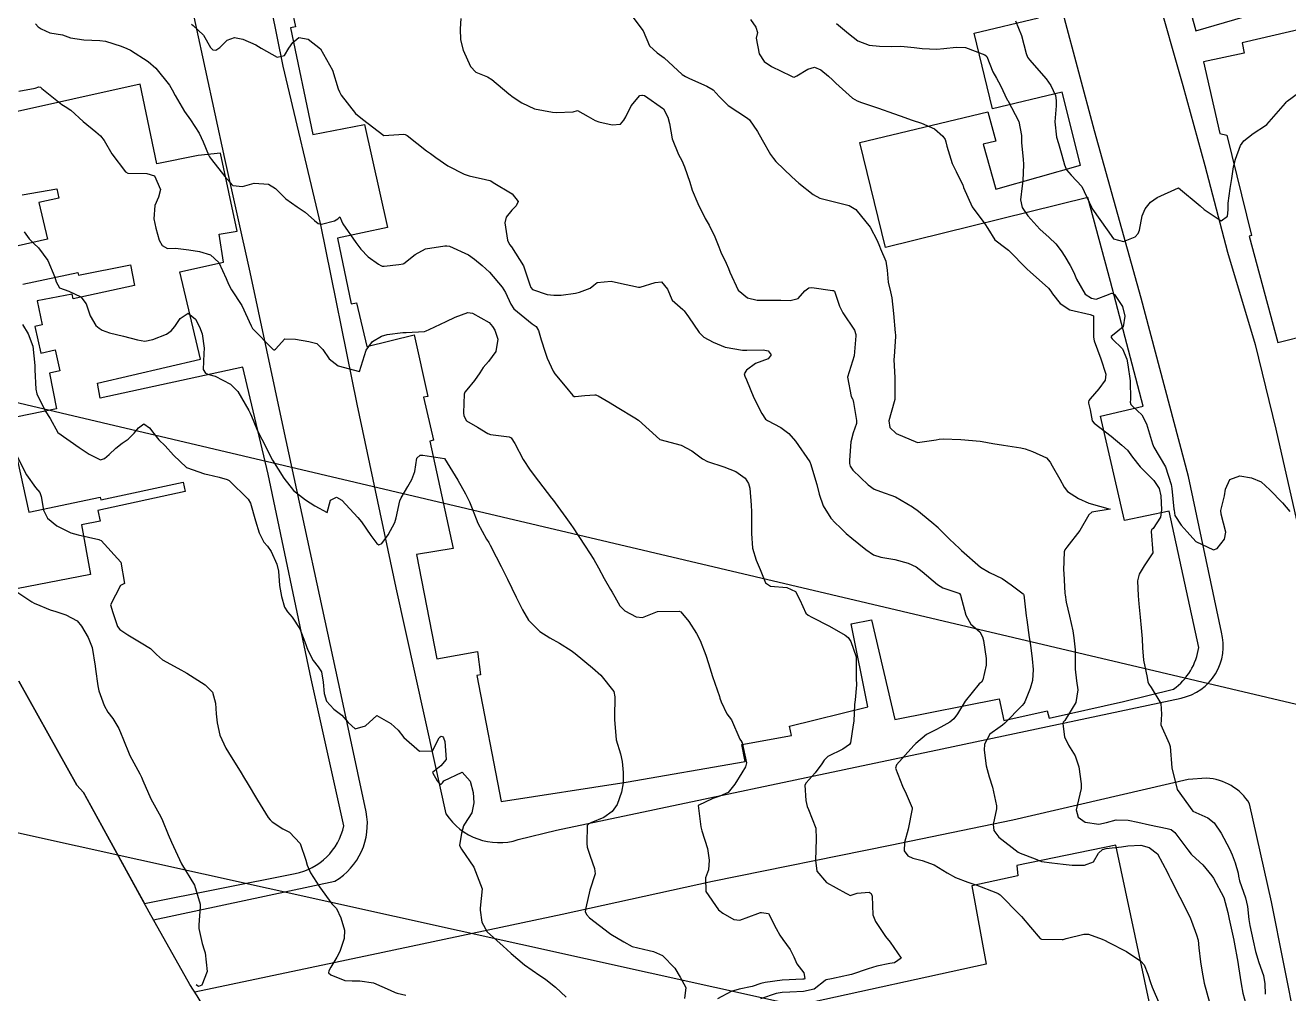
# Model space of a CAD drawing. Header units: metres. Extents: x 292545 to 299085, y 7450245 to 7463078.
# Drawn here: x 296715.8 to 296833.4, y 7453826.7 to 7453916.9 of the extents above; entities that cross this region are included whole.
import ezdxf

# ---------------------------------------------------------------- set-up
doc = ezdxf.new("R2010")
doc.units = ezdxf.units.M
doc.linetypes.add('CONTINUO', pattern=[0])
for name, color, linetype in [('Area', 45, 'Continuous'), ('Curvas de Nivel 1m', 11, 'Continuous'), ('Curvas de Nivel 5m', 15, 'Continuous'), ('Edificações', 30, 'Continuous'), ('TEXTO', 45, 'Continuous'), ('Vias Primárias', 230, 'Continuous')]:
    doc.layers.add(name, color=color, linetype=linetype)

msp = doc.modelspace()

# ---------------------------------------------------------------- linework, layer by layer
at = {"layer": 'Area'}
msp.add_polyline3d([(296766.38, 7453739.57, 708.89), (296762.1, 7453751.83, 707.87), (296760.27, 7453757.52, 707.58), (296756.97, 7453765.06, 706.6), (296755.47, 7453770.05, 706.94), (296754.73, 7453772.91, 706.79), (296751.37, 7453781.32, 703.48), (296750.89, 7453782.15, 703.38), (296750.27, 7453784.8, 703.44), (296746.07, 7453795.64, 703.83), (296742.91, 7453804.22, 703.41), (296740.58, 7453810.19, 708.38), (296738.32, 7453814.97, 703.4), (296737.21, 7453817.53, 703.25), (296731.85, 7453826.52, 702.86), (296731.16, 7453827.57, 702.96), (296727.38, 7453834.31, 708.7), (296721.4, 7453845.24, 709.29), (296721.25, 7453845.44, 709.22), (296720.63, 7453846.12, 709.03), (296715.26, 7453855.82, 706.2)], dxfattribs=at)
at = {"layer": 'Curvas de Nivel 1m', "flags": 128}
for points, elevation in [([(296716.79, 7453916.99), (296717.04, 7453916.7), (296717.32, 7453916.51), (296718.14, 7453916.15), (296719.31, 7453915.97), (296720.05, 7453915.69), (296721.31, 7453915.49), (296722.8, 7453915.42), (296723.31, 7453915.36), (296724.78, 7453914.9), (296725.3, 7453914.7), (296725.64, 7453914.54), (296727.28, 7453913.48), (296728.01, 7453912.85), (296729.26, 7453911.27), (296729.51, 7453910.84), (296729.78, 7453910.3), (296730.66, 7453908.83), (296731.22, 7453908.06), (296732.04, 7453906.81), (296732.39, 7453906), (296732.88, 7453904.79), (296733, 7453904.61), (296733.18, 7453904.37), (296734.4, 7453902.78), (296735.15, 7453901.93), (296736.06, 7453901.85), (296737.15, 7453902.16), (296738.49, 7453902.07), (296739.14, 7453901.67), (296740.1, 7453900.71), (296741.13, 7453899.95), (296741.88, 7453899.45), (296742.75, 7453898.68), (296743.11, 7453898.4), (296743.42, 7453898.35), (296744.62, 7453898.65), (296744.92, 7453898.85), (296745.12, 7453899.01), (296745.26, 7453898.65), (296745.39, 7453898.37), (296746.59, 7453896.63), (296747.08, 7453896), (296747.74, 7453895.29), (296748.72, 7453894.61), (296748.94, 7453894.48), (296749.06, 7453894.44), (296749.24, 7453894.42), (296750.61, 7453894.58), (296751, 7453894.64), (296751.06, 7453894.67), (296752.13, 7453895.52), (296753.08, 7453896.03), (296754.87, 7453896.33), (296755.08, 7453896.33), (296755.33, 7453896.28), (296757.07, 7453895.48), (296757.64, 7453895.07), (296758.37, 7453894.49), (296759.05, 7453893.86), (296760.21, 7453892.47), (296760.53, 7453891.97), (296761.02, 7453890.9), (296761.31, 7453890.46), (296763, 7453889.07), (296763.38, 7453888.82), (296763.61, 7453888.43), (296763.84, 7453887.56), (296764.21, 7453886.42), (296764.4, 7453885.86), (296764.95, 7453884.66), (296765.12, 7453884.41), (296766.07, 7453883.26), (296766.78, 7453882.39), (296766.92, 7453882.31), (296767.01, 7453882.3), (296767.9, 7453882.38), (296768.83, 7453882.46), (296768.92, 7453882.46), (296769, 7453882.44), (296769.14, 7453882.37), (296770.27, 7453881.72), (296770.9, 7453881.32), (296772.57, 7453880.32), (296772.89, 7453880.09), (296774.87, 7453878.3), (296776.87, 7453877.77), (296777.87, 7453877.25), (296778.85, 7453876.5), (296779.33, 7453876.25), (296780.84, 7453875.75), (296781.95, 7453875.33), (296782.83, 7453874.7), (296783.14, 7453874.2), (296783.25, 7453873.77), (296783.38, 7453872.19), (296783.41, 7453871.58), (296783.42, 7453870.19), (296783.42, 7453869.54), (296783.52, 7453868.19), (296783.86, 7453867.06), (296784.22, 7453866.19), (296784.71, 7453864.96), (296785.19, 7453864.66), (296786.71, 7453864.52), (296787.52, 7453864.14), (296787.92, 7453863.37), (296788.48, 7453862.13), (296788.68, 7453861.95), (296789.04, 7453861.77), (296790.67, 7453860.93), (296792.14, 7453860.09), (296792.42, 7453859.86), (296792.65, 7453859.5), (296793.15, 7453858.07), (296793.16, 7453857.54), (296793.16, 7453856.07), (296793.19, 7453855.48), (296793.05, 7453854.08), (296793, 7453853.65), (296792.92, 7453852.08), (296792.88, 7453851.75), (296792.63, 7453850.08), (296792.53, 7453849.92), (296791.91, 7453849.48), (296790.52, 7453848.79), (296790.17, 7453848.46), (296789.97, 7453848.12), (296789.35, 7453847.28), (296788.5, 7453846.36), (296788.38, 7453846.13), (296788.47, 7453844.7), (296788.6, 7453844.13), (296788.72, 7453843.87), (296789.41, 7453842.12), (296789.43, 7453841.12), (296789.41, 7453840.12), (296789.37, 7453839.15), (296789.48, 7453838.12), (296790.38, 7453837.07), (296792.19, 7453836.09), (296792.37, 7453835.99), (296792.59, 7453835.86), (296793.24, 7453836.08), (296794.37, 7453836.17), (296794.56, 7453836.06), (296794.63, 7453835.79), (296794.7, 7453834.06), (296794.95, 7453833.44), (296795.88, 7453832.04), (296796.31, 7453831.51), (296797.35, 7453830.03), (296796.73, 7453829.6), (296796.29, 7453829.53), (296795.06, 7453829.28), (296794.28, 7453829.04), (296792.72, 7453828.52), (296792.28, 7453828.41), (296792.01, 7453828.35), (296790.87, 7453828.1), (296790.37, 7453828.01), (296790.27, 7453827.94), (296789.23, 7453827.15), (296788.26, 7453826.92), (296786.98, 7453826.87), (296786.26, 7453826.83), (296785.7, 7453826.73), (296784.25, 7453826.24)], 698), ([(296731.32, 7453916.94), (296731.46, 7453916.82), (296732.43, 7453915.92), (296733.09, 7453914.79), (296733.3, 7453914.57), (296733.57, 7453914.52), (296733.94, 7453914.78), (296734.62, 7453915.46), (296735.31, 7453915.72), (296736.1, 7453915.55), (296737.31, 7453915.04), (296737.8, 7453914.73), (296739.29, 7453913.88), (296739.97, 7453914.04), (296740.38, 7453914.71), (296740.75, 7453915.26), (296741.31, 7453915.71), (296742.18, 7453915.55), (296743.3, 7453914.67), (296744.42, 7453912.66), (296744.97, 7453910.94), (296745.08, 7453910.65), (296745.25, 7453910.35), (296746.56, 7453908.64), (296747.23, 7453908.12), (296749.2, 7453906.6), (296751.08, 7453906.71), (296751.2, 7453906.69), (296751.39, 7453906.58), (296753.19, 7453905.16), (296753.54, 7453904.91), (296754.06, 7453904.55), (296755.17, 7453903.76), (296756.69, 7453902.99), (296757.16, 7453902.83), (296758.65, 7453902.49), (296759.07, 7453902.4), (296759.15, 7453902.37), (296759.39, 7453902.23), (296761.14, 7453901.16), (296761.69, 7453900.45), (296761.53, 7453900.05), (296761.12, 7453899.63), (296760.6, 7453898.98), (296760.47, 7453898.47), (296760.71, 7453896.85), (296760.91, 7453896.46), (296761.08, 7453896.22), (296762.2, 7453894.45), (296762.78, 7453892.7), (296762.88, 7453892.44), (296763.03, 7453892.26), (296764.41, 7453891.8), (296765.03, 7453891.74), (296765.69, 7453891.74), (296767.03, 7453891.91), (296767.42, 7453892), (296768.39, 7453892.38), (296768.74, 7453892.67), (296769.04, 7453892.91), (296770.37, 7453893.02), (296771.04, 7453892.89), (296772.89, 7453892.47), (296773.04, 7453892.47), (296774.44, 7453892.91), (296775.04, 7453892.96), (296775.59, 7453892.29), (296776.02, 7453891.28), (296777.01, 7453890.41), (296777.16, 7453890.27), (296777.56, 7453889.71), (296778.54, 7453888.25), (296778.99, 7453887.83), (296779.86, 7453887.35), (296780.97, 7453886.88), (296782.57, 7453886.61), (296782.97, 7453886.62), (296784.51, 7453886.64), (296784.97, 7453886.55), (296785.24, 7453886.18), (296784.96, 7453885.82), (296783.77, 7453885.38), (296782.95, 7453884.74), (296782.73, 7453884.42), (296782.78, 7453884.2), (296782.94, 7453883.85), (296783.64, 7453882.19), (296784.37, 7453880.72), (296784.73, 7453880.18), (296784.89, 7453880.06), (296786.15, 7453879.43), (296786.88, 7453878.87), (296787.5, 7453878.14), (296788.84, 7453876.23), (296788.88, 7453876.13), (296788.89, 7453876.08), (296789.48, 7453874.12), (296789.72, 7453873.21), (296790.07, 7453872.12), (296790.78, 7453870.97), (296791.2, 7453870.53), (296791.67, 7453870.1), (296792.23, 7453869.56), (296792.76, 7453869.13), (296794.06, 7453868.07), (296794.75, 7453867.56), (296795.44, 7453867.36), (296796.74, 7453867.13), (296797.98, 7453866.78), (296798.73, 7453866.44), (296799.3, 7453866), (296800.71, 7453864.8), (296801.22, 7453864.5), (296802.7, 7453863.99), (296802.76, 7453863.96), (296802.85, 7453863.81), (296803.34, 7453861.96), (296803.83, 7453861.12), (296804.66, 7453860.4), (296804.9, 7453859.94), (296804.99, 7453859.6), (296805.25, 7453857.93), (296805.25, 7453857.31), (296804.95, 7453855.94), (296804.81, 7453855.73), (296804.6, 7453855.55), (296803.3, 7453853.96), (296802.57, 7453852.78), (296802.25, 7453852.29), (296801.86, 7453851.98), (296801.02, 7453851.52), (296800.55, 7453851.29), (296799.7, 7453850.84), (296798.69, 7453850.01), (296798.62, 7453849.92), (296798.53, 7453849.81), (296796.9, 7453848.03), (296796.82, 7453847.72), (296797.45, 7453846.03), (296797.79, 7453845.33), (296798.36, 7453844.01), (296798.37, 7453843.92), (296797.99, 7453842.02), (296797.66, 7453840.79), (296797.63, 7453840.02), (296797.95, 7453839.56), (296798.41, 7453839.35), (296799.3, 7453839.11), (296800.4, 7453838.7), (296801.63, 7453837.98), (296802.39, 7453837.55), (296803.54, 7453837.1), (296804.38, 7453836.81), (296806.15, 7453836.14), (296806.37, 7453836.04), (296806.55, 7453835.92), (296808.35, 7453834.1), (296808.44, 7453834), (296808.53, 7453833.9), (296809.37, 7453832.92), (296810.26, 7453831.87), (296810.32, 7453831.82), (296810.4, 7453831.8), (296812.32, 7453831.76), (296812.4, 7453831.77), (296812.69, 7453831.85), (296814.33, 7453832.25), (296814.77, 7453832.27), (296816.03, 7453831.8), (296816.32, 7453831.66), (296816.59, 7453831.52), (296818.31, 7453830.64), (296819.63, 7453829.76), (296819.94, 7453829.41), (296820.28, 7453828.55), (296820.53, 7453827.75), (296820.7, 7453827.32), (296821.38, 7453825.74)], 697), ([(296756.38, 7453917.47), (296756.32, 7453916.52), (296756.35, 7453915.48), (296756.59, 7453914.52), (296757.28, 7453913), (296757.77, 7453912.5), (296758.84, 7453912.05), (296759.27, 7453911.8), (296760.84, 7453910.46), (296761.25, 7453910.15), (296762.05, 7453909.64), (296763.23, 7453909.07), (296764.89, 7453908.75), (296765.23, 7453908.72), (296766.82, 7453908.8), (296767.23, 7453908.92), (296768.22, 7453908.37), (296768.86, 7453908), (296769.22, 7453907.85), (296770.45, 7453907.59), (296771.22, 7453907.64), (296771.54, 7453908.01), (296771.71, 7453908.34), (296772.21, 7453909.36), (296773.01, 7453910.32), (296773.22, 7453910.35), (296773.25, 7453910.35), (296773.28, 7453910.35), (296773.45, 7453910.32), (296775.23, 7453909.06), (296775.62, 7453908.29), (296775.78, 7453907.72), (296776.03, 7453906.28), (296776.63, 7453904.83), (296776.92, 7453904.27), (296777.17, 7453903.69), (296777.67, 7453902.26), (296777.9, 7453901.51), (296778.42, 7453900.26), (296779.11, 7453898.87), (296779.46, 7453898.24), (296780.01, 7453897.16), (296780.36, 7453896.23), (296780.57, 7453895.72), (296781.07, 7453894.7), (296781.28, 7453894.22), (296781.4, 7453893.88), (296782.17, 7453892.21), (296783.03, 7453891.48), (296783.94, 7453891.27), (296785.02, 7453891.28), (296786.13, 7453891.27), (296787.02, 7453891.22), (296787.75, 7453891.42), (296788.39, 7453892.14), (296788.75, 7453892.42), (296789.04, 7453892.44), (296790.96, 7453892.18), (296791.03, 7453892.17), (296791.13, 7453892.11), (296791.61, 7453890.7), (296791.92, 7453890.1), (296792.99, 7453888.48), (296793.11, 7453888.08), (296793.12, 7453887.94), (296792.96, 7453886.08), (296792.35, 7453884.09), (296792.7, 7453882.3), (296792.81, 7453882.08), (296792.84, 7453882.01), (296792.91, 7453881.75), (296793.19, 7453880.08), (296793.18, 7453879.78), (296792.88, 7453878.92), (296792.65, 7453878.08), (296792.54, 7453876.39), (296792.54, 7453876.08), (296792.59, 7453875.83), (296792.84, 7453875.45), (296794.26, 7453874.07), (296794.82, 7453873.67), (296795.41, 7453873.46), (296796.81, 7453872.97), (296798.39, 7453872.02), (296798.63, 7453871.85), (296798.79, 7453871.74), (296800.18, 7453870.6), (296800.77, 7453870.1), (296800.82, 7453870.04), (296800.86, 7453869.99), (296801.82, 7453869.03), (296802.75, 7453868.14), (296802.94, 7453867.96), (296804.73, 7453866.42), (296805.56, 7453865.93), (296806.72, 7453865.37), (296807.57, 7453864.76), (296808.7, 7453863.94), (296808.73, 7453863.89), (296808.75, 7453863.84), (296808.98, 7453861.89), (296809.03, 7453861.52), (296809.26, 7453859.88), (296809.36, 7453859.17), (296809.52, 7453857.88), (296809.61, 7453856.89), (296809.56, 7453855.88), (296809.35, 7453855.13), (296808.84, 7453853.89), (296808.74, 7453853.73), (296808.58, 7453853.53), (296806.99, 7453851.91), (296806.78, 7453851.7), (296806.56, 7453851.55), (296805.6, 7453850.88), (296805.09, 7453849.93), (296805.07, 7453849.39), (296805.25, 7453847.93), (296805.53, 7453846.89), (296805.85, 7453845.93), (296806.2, 7453844.19), (296806.2, 7453843.92), (296805.91, 7453842.47), (296805.95, 7453841.92), (296806.43, 7453841.28), (296808.22, 7453839.9), (296808.41, 7453839.81), (296809.8, 7453839.27), (296810.4, 7453839.03), (296811.37, 7453838.89), (296812.4, 7453838.78), (296813.24, 7453838.67), (296814.4, 7453838.67), (296815.24, 7453838.98), (296815.69, 7453839.81), (296816.07, 7453840.15), (296816.42, 7453840.23), (296817.83, 7453840.38), (296818.42, 7453840.49), (296819.63, 7453840.56), (296820.42, 7453840.33), (296821.19, 7453839.74), (296822.12, 7453838), (296822.24, 7453837.73), (296822.39, 7453837.41), (296823.26, 7453835.72), (296824.2, 7453833.86), (296824.26, 7453833.71), (296824.34, 7453833.48), (296824.82, 7453832.2), (296824.96, 7453831.7), (296825.02, 7453830.99), (296825.19, 7453829.7), (296825.33, 7453828.74), (296825.52, 7453827.69), (296826.03, 7453825.9)], 696), ([(296783.33, 7453917.4), (296783.82, 7453916.68), (296783.96, 7453916.19), (296783.86, 7453915.65), (296784.12, 7453914.19), (296784.6, 7453913.49), (296785.28, 7453913.01), (296787.06, 7453912.15), (296787.27, 7453912.06), (296787.39, 7453912.03), (296787.62, 7453912.15), (296788.64, 7453912.78), (296789.28, 7453912.95), (296789.86, 7453912.71), (296790.59, 7453912.11), (296790.94, 7453911.77), (296791.27, 7453911.45), (296792.82, 7453910.08), (296793.25, 7453909.83), (296793.65, 7453909.67), (296795.24, 7453909.13), (296796.63, 7453908.64), (296797.23, 7453908.43), (296798.37, 7453908.02), (296799.22, 7453907.73), (296800.43, 7453907.21), (296801.21, 7453906.54), (296801.43, 7453906.21), (296801.5, 7453905.99), (296801.58, 7453905.6), (296802.09, 7453903.98), (296802.44, 7453903.24), (296803.07, 7453901.96), (296803.1, 7453901.9), (296803.15, 7453901.74), (296803.93, 7453899.95), (296805.11, 7453898.36), (296805.39, 7453897.94), (296806.06, 7453896.89), (296807.08, 7453896.1), (296807.33, 7453895.91), (296809.07, 7453894.16), (296809.35, 7453893.89), (296811.04, 7453892.37), (296811.26, 7453892.09), (296811.41, 7453891.86), (296812.12, 7453890.95), (296813.02, 7453890.38), (296814.91, 7453889.93), (296815.01, 7453889.9), (296815.23, 7453889.82), (296815.22, 7453889.6), (296815.23, 7453887.82), (296815.3, 7453887.49), (296815.9, 7453885.81), (296816.37, 7453884.38), (296816.33, 7453883.81), (296815.74, 7453883), (296814.92, 7453882.07), (296814.8, 7453881.93), (296814.76, 7453881.82), (296814.78, 7453881.69), (296814.91, 7453881.05), (296815.12, 7453880.05), (296815.3, 7453879.82), (296816.88, 7453878.62), (296817.86, 7453877.78), (296818.38, 7453877.3), (296818.85, 7453876.67), (296819.56, 7453875.76), (296820.83, 7453874.48), (296821.35, 7453873.74), (296821.51, 7453873.05), (296821.56, 7453871.74), (296821.47, 7453871.06), (296820.78, 7453870.03), (296820.63, 7453869.89), (296820.59, 7453869.75), (296820.74, 7453867.75), (296819.94, 7453866.55), (296819.49, 7453865.76), (296819.34, 7453865.14), (296819.39, 7453863.76), (296819.45, 7453863), (296819.56, 7453861.76), (296819.66, 7453860.76), (296819.76, 7453859.76), (296819.79, 7453858.91), (296819.88, 7453857.76), (296820.21, 7453856.15), (296820.3, 7453855.75), (296820.37, 7453855.53), (296820.6, 7453855.21), (296821.5, 7453853.74), (296821.57, 7453852.74), (296821.49, 7453851.74), (296822.26, 7453850.01), (296822.35, 7453849.73), (296822.51, 7453847.73), (296823.03, 7453845.72), (296824.46, 7453843.71), (296825.86, 7453843.09), (296826.45, 7453842.62), (296827.11, 7453841.67), (296827.88, 7453840.2), (296828.12, 7453839.66), (296828.41, 7453838.9), (296828.68, 7453837.94), (296828.72, 7453837.66), (296828.83, 7453837.21), (296829.38, 7453835.64), (296829.55, 7453834.84), (296829.68, 7453833.64), (296829.77, 7453833.08), (296830.09, 7453831.63), (296830.31, 7453830.66), (296830.62, 7453829.64), (296831.05, 7453828.4), (296831.17, 7453827.63), (296831.21, 7453826.68)], 694), ([(296791.33, 7453917), (296792.44, 7453916.09), (296793.31, 7453915.4), (296794.37, 7453915), (296795.31, 7453914.9), (296796.47, 7453914.88), (296797.31, 7453914.9), (296798.54, 7453914.78), (296799.3, 7453914.68), (296800.65, 7453914.64), (296801.3, 7453914.7), (296802.45, 7453914.82), (296803.31, 7453914.77), (296805.13, 7453914.11), (296805.29, 7453913.99), (296805.32, 7453913.94), (296805.87, 7453912.53), (296806.21, 7453911.93), (296806.59, 7453911.24), (296807.21, 7453909.91), (296807.25, 7453909.84), (296808.28, 7453907.9), (296808.52, 7453906.59), (296808.53, 7453905.9), (296808.68, 7453904.4), (296808.72, 7453903.89), (296808.67, 7453902.38), (296808.61, 7453901.9), (296808.45, 7453900.59), (296808.61, 7453899.9), (296809.12, 7453899.1), (296810.24, 7453897.88), (296811.1, 7453897.11), (296811.74, 7453896.51), (296812.23, 7453895.85), (296812.55, 7453895.32), (296813.06, 7453894.49), (296813.41, 7453893.84), (296813.65, 7453893.23), (296814.47, 7453891.83), (296815.03, 7453891.44), (296815.47, 7453891.37), (296816.64, 7453891.8), (296816.9, 7453891.93), (296817.03, 7453891.9), (296817.1, 7453891.87), (296817.17, 7453891.8), (296817.93, 7453890.69), (296818.16, 7453889.78), (296817.98, 7453888.8), (296816.99, 7453887.97), (296816.89, 7453887.9), (296816.89, 7453887.8), (296816.98, 7453887.66), (296817.92, 7453886.73), (296818.32, 7453885.78), (296818.43, 7453885.25), (296818.63, 7453883.77), (296818.67, 7453882.02), (296818.65, 7453881.77), (296818.7, 7453881.56), (296818.91, 7453881.34), (296819.72, 7453880.58), (296820.17, 7453879.76), (296820.71, 7453877.9), (296820.78, 7453877.75), (296820.86, 7453877.58), (296821.92, 7453875.74), (296822.45, 7453874.11), (296822.53, 7453873.73), (296822.72, 7453871.8), (296822.73, 7453871.73), (296822.79, 7453871.23), (296823.39, 7453870.34), (296823.94, 7453869.71), (296824.76, 7453868.81), (296826.39, 7453868.04), (296826.75, 7453868.16), (296827.41, 7453869.03), (296827.55, 7453869.67), (296827.11, 7453871.35), (296827.08, 7453871.68), (296827.42, 7453873.07), (296827.52, 7453873.67), (296827.91, 7453874.59), (296828.84, 7453874.92), (296829.93, 7453874.74), (296830.83, 7453874.35), (296831.65, 7453873.62), (296832.81, 7453872.42), (296833.51, 7453871.6)], 693), ([(296807.99, 7453917.25), (296808.53, 7453915.9), (296808.97, 7453914.22), (296809.09, 7453913.89), (296809.29, 7453913.62), (296810.82, 7453911.87), (296811.27, 7453911.24), (296811.69, 7453910.3), (296811.77, 7453909.86), (296811.75, 7453909.36), (296811.62, 7453907.86), (296811.79, 7453906.45), (296811.96, 7453905.86), (296812.28, 7453904.76), (296812.52, 7453903.85), (296812.72, 7453903.4), (296813.16, 7453902.91), (296814.14, 7453901.83), (296815.03, 7453899.93), (296815.07, 7453899.82), (296815.13, 7453899.73), (296816.5, 7453897.81), (296817.09, 7453896.98), (296818.03, 7453896.72), (296819.1, 7453897.15), (296819.4, 7453897.47), (296819.5, 7453897.77), (296819.76, 7453899.13), (296820.04, 7453899.76), (296820.52, 7453900.38), (296821.14, 7453900.83), (296823.15, 7453901.72), (296825.14, 7453900.06), (296825.54, 7453899.7), (296827.12, 7453898.66), (296827.71, 7453899.09), (296827.77, 7453899.67), (296827.77, 7453900.3), (296827.95, 7453901.67), (296828.09, 7453902.59), (296828.26, 7453903.66), (296828.45, 7453904.4), (296828.92, 7453905.65), (296829.21, 7453906.09), (296830.08, 7453906.77), (296831.22, 7453907.52), (296831.36, 7453907.63), (296832.23, 7453908.62), (296833.08, 7453909.6), (296833.16, 7453909.69), (296833.25, 7453909.78), (296834.29, 7453910.56)], 692), ([(296715.25, 7453910.71), (296716.77, 7453910.99), (296717.11, 7453911.12), (296717.25, 7453911.08), (296717.39, 7453910.98), (296719.24, 7453909.48), (296719.56, 7453909.28), (296720.08, 7453908.95), (296721.22, 7453907.91), (296722.41, 7453906.92), (296722.86, 7453906.57), (296723.2, 7453906.12), (296723.91, 7453904.9), (296725.17, 7453903.2), (296725.38, 7453903.1), (296727.16, 7453903.06), (296727.87, 7453902.85), (296728.42, 7453901.57), (296728.23, 7453900.85), (296727.9, 7453900.08), (296727.81, 7453898.85), (296728, 7453897.96), (296728.31, 7453896.85), (296728.57, 7453896.34), (296729.08, 7453896.09), (296729.81, 7453896.1), (296731.07, 7453895.96), (296732.07, 7453895.81), (296733.07, 7453895.5), (296733.87, 7453894.78), (296734.54, 7453893.28), (296734.74, 7453892.77), (296735.03, 7453892.22), (296735.99, 7453890.76), (296736.86, 7453888.89), (296736.92, 7453888.75), (296736.99, 7453888.64), (296738.87, 7453886.72), (296738.91, 7453886.67), (296738.96, 7453886.63), (296739.04, 7453886.64), (296739.12, 7453886.72), (296740, 7453887.68), (296740.98, 7453887.63), (296742.24, 7453887.42), (296742.97, 7453887.22), (296743.53, 7453886.67), (296744.11, 7453885.82), (296744.95, 7453885.14), (296746.94, 7453884.63), (296747.57, 7453886.62), (296748.16, 7453887.42), (296748.98, 7453887.91), (296749.52, 7453888.06), (296750.99, 7453888.25), (296751.29, 7453888.27), (296752.99, 7453888.36), (296753.14, 7453888.41), (296753.42, 7453888.55), (296755, 7453889.29), (296755.85, 7453889.68), (296757.01, 7453890.11), (296757.46, 7453890.06), (296759, 7453889.2), (296759.33, 7453888.82), (296759.52, 7453888.48), (296759.82, 7453887.64), (296759.63, 7453886.48), (296758.95, 7453885.55), (296758.46, 7453884.99), (296758.13, 7453884.5), (296757.65, 7453883.79), (296756.93, 7453882.93), (296756.73, 7453882.7), (296756.68, 7453882.51), (296756.63, 7453880.78), (296756.65, 7453880.51), (296756.89, 7453880.03), (296757.93, 7453879.45), (296758.88, 7453878.85), (296759.14, 7453878.75), (296760.87, 7453878.56), (296761.05, 7453878.46), (296761.4, 7453877.92), (296762.18, 7453876.45), (296762.83, 7453875.45), (296763.59, 7453874.43), (296764.81, 7453872.84), (296765, 7453872.61), (296765.16, 7453872.41), (296766.14, 7453871.05), (296766.6, 7453870.39), (296766.67, 7453870.29), (296766.77, 7453870.16), (296767.95, 7453868.38), (296768.73, 7453867.12), (296769.17, 7453866.36), (296769.72, 7453865.36), (296770.3, 7453864.35), (296770.45, 7453864.09), (296770.7, 7453863.66), (296771.17, 7453862.83), (296771.64, 7453862.34), (296772.67, 7453861.79), (296773.26, 7453861.72), (296774.68, 7453862.3), (296776.68, 7453862.31), (296776.85, 7453862.27), (296777.57, 7453861.36), (296778.3, 7453860.25), (296778.65, 7453859.59), (296779.15, 7453858.24), (296779.41, 7453857.45), (296779.79, 7453856.24), (296780.43, 7453854.39), (296780.48, 7453854.23), (296780.58, 7453853.88), (296781.13, 7453852.78), (296781.56, 7453852.21), (296782.33, 7453850.41), (296782.47, 7453850.2), (296782.49, 7453850.16), (296782.53, 7453850.06), (296782.95, 7453848.2), (296782.87, 7453847.83), (296782.5, 7453847.27), (296781.86, 7453846.21), (296781.24, 7453845.46), (296780.48, 7453845.1), (296779.81, 7453844.9), (296778.46, 7453844.25), (296778.71, 7453842.25), (296778.8, 7453841.88), (296779.31, 7453840.24), (296779.49, 7453839.15), (296779.4, 7453838.24), (296779.13, 7453837.5), (296779.16, 7453836.24), (296780.35, 7453834.54), (296780.75, 7453834.22), (296781.76, 7453833.63), (296782.34, 7453833.56), (296784.01, 7453834.18), (296784.24, 7453834.29), (296784.34, 7453834.29), (296784.99, 7453834.17), (296785.71, 7453832.78), (296786.04, 7453832.16), (296786.32, 7453831.78), (296787, 7453830.84), (296787.34, 7453830.14), (296787.64, 7453829.49), (296788.28, 7453828.67), (296788.36, 7453828.13), (296788.33, 7453828.07), (296788.27, 7453828.06), (296788.2, 7453828.06), (296786.27, 7453827.98), (296784.67, 7453827.77), (296784.27, 7453827.66), (296783.48, 7453827.4), (296782.26, 7453827.15), (296781.53, 7453826.94), (296780.25, 7453826.23)], 699), ([(296715.58, 7453889), (296716.13, 7453888.14), (296716.54, 7453886.99), (296716.74, 7453885.18), (296716.75, 7453884.98), (296716.75, 7453884.79), (296716.84, 7453882.98), (296716.92, 7453882.54), (296717.7, 7453880.98), (296718.16, 7453880.24), (296718.87, 7453878.96), (296720.86, 7453877.57), (296721.24, 7453877.31), (296721.79, 7453876.93), (296722.85, 7453876.42), (296723.23, 7453876.52), (296723.65, 7453876.9), (296724.27, 7453877.48), (296724.86, 7453877.95), (296725.42, 7453878.33), (296725.98, 7453878.88), (296726.38, 7453879.38), (296726.88, 7453879.77), (296727.41, 7453879.4), (296727.8, 7453878.86), (296728.28, 7453878.27), (296728.86, 7453877.7), (296729.64, 7453876.83), (296730.84, 7453875.68), (296732.52, 7453875.11), (296732.83, 7453875.05), (296733.9, 7453874.78), (296734.63, 7453874.59), (296734.82, 7453874.47), (296736.58, 7453872.75), (296736.8, 7453872.37), (296737.28, 7453870.74), (296737.62, 7453869.6), (296738.03, 7453868.73), (296738.38, 7453868.36), (296738.74, 7453867.88), (296739.25, 7453866.71), (296739.4, 7453866.04), (296739.51, 7453864.72), (296739.68, 7453863.7), (296739.98, 7453862.71), (296740.25, 7453862.27), (296740.67, 7453861.76), (296741.4, 7453860.69), (296741.87, 7453859.46), (296742.15, 7453858.68), (296742.62, 7453857.74), (296743.1, 7453857.15), (296743.4, 7453856.67), (296743.57, 7453855.7), (296743.66, 7453854.66), (296743.87, 7453853.96), (296744.57, 7453853.21), (296745.31, 7453852.64), (296745.89, 7453851.97), (296746.55, 7453851.37), (296747.51, 7453851.66), (296748.56, 7453852.61), (296749.85, 7453851.88), (296750.55, 7453851.25), (296751.08, 7453850.57), (296752.52, 7453849.3), (296753.74, 7453849.33), (296754.36, 7453850.54), (296754.45, 7453850.64), (296754.54, 7453850.69), (296754.68, 7453850.67), (296754.75, 7453850.54), (296754.89, 7453850.19), (296755.01, 7453848.53), (296754.51, 7453847.92), (296753.74, 7453847.3), (296754.16, 7453846.54), (296754.49, 7453846.16), (296754.67, 7453846.36), (296754.78, 7453846.54), (296756.5, 7453847.34), (296757.25, 7453846.5), (296757.52, 7453845.46), (296757.59, 7453844.5), (296757.39, 7453843.56), (296756.72, 7453842.51), (296756.62, 7453842.33), (296756.43, 7453841.67), (296756.26, 7453840.51), (296756.42, 7453840.16), (296757.57, 7453838.5), (296758.37, 7453836.49), (296758.17, 7453834.67), (296758.17, 7453834.49), (296758.33, 7453833.39), (296758.83, 7453832.48), (296760.31, 7453831.13), (296760.66, 7453830.82), (296761.04, 7453830.46), (296762.29, 7453829.41), (296763.72, 7453828.43), (296764.05, 7453828.2), (296764.27, 7453828.05), (296765.17, 7453827.32), (296766.16, 7453826.4)], 701), ([(296715.03, 7453876.83), (296715.96, 7453875), (296716.81, 7453873.84), (296717.19, 7453873.37), (296717.34, 7453872.98), (296717.54, 7453871.73), (296717.91, 7453870.97), (296718.77, 7453870.25), (296720.09, 7453869.62), (296720.76, 7453869.42), (296722.68, 7453868.98), (296722.75, 7453868.96), (296722.9, 7453868.91), (296724.73, 7453866.89), (296725.08, 7453864.89), (296724.82, 7453864.77), (296724.7, 7453864.7), (296723.79, 7453862.9), (296723.98, 7453862.2), (296724.44, 7453860.89), (296724.66, 7453860.63), (296725.4, 7453860.13), (296726.64, 7453859.39), (296727.49, 7453858.86), (296728.07, 7453858.29), (296728.62, 7453857.79), (296730.39, 7453856.82), (296730.61, 7453856.7), (296730.88, 7453856.55), (296732.59, 7453855.47), (296733.26, 7453854.79), (296733.55, 7453853.77), (296733.61, 7453852.78), (296733.7, 7453851.93), (296733.96, 7453850.78), (296734.52, 7453849.57), (296735.01, 7453848.76), (296735.83, 7453847.42), (296736.24, 7453846.75), (296736.49, 7453846.35), (296737.46, 7453844.74), (296738.45, 7453843.13), (296738.62, 7453842.9), (296738.81, 7453842.72), (296739.81, 7453842.08), (296740.43, 7453841.75), (296741.41, 7453840.69), (296741.95, 7453839.14), (296742.06, 7453838.68), (296742.39, 7453837.98), (296743.21, 7453836.67), (296744.36, 7453835.1), (296744.58, 7453834.88), (296744.8, 7453834.65), (296745.22, 7453833.77), (296745.55, 7453832.64), (296745.52, 7453831.85), (296745.12, 7453830.65), (296744.83, 7453830.11), (296744.28, 7453829.2), (296744.08, 7453828.86), (296744.06, 7453828.66), (296744.27, 7453828.47), (296745.59, 7453827.96), (296746.27, 7453827.91), (296746.96, 7453827.93), (296748.26, 7453827.72), (296749.79, 7453827.06), (296750.26, 7453826.84), (296750.45, 7453826.78), (296751.26, 7453826.57)], 702), ([(296714.7, 7453864.36), (296716.47, 7453863.2), (296716.68, 7453863.07), (296716.74, 7453863.04), (296716.84, 7453862.99), (296718.15, 7453862.44), (296718.68, 7453862.28), (296719.63, 7453861.99), (296720.67, 7453861.41), (296721.08, 7453860.94), (296721.71, 7453859.86), (296722.08, 7453858.93), (296722.35, 7453857.19), (296722.38, 7453856.92), (296722.59, 7453855.37), (296722.69, 7453854.92), (296723.19, 7453853.53), (296723.54, 7453852.91), (296723.99, 7453852.33), (296724.55, 7453851.4), (296724.77, 7453850.89), (296724.92, 7453850.51), (296725.59, 7453848.88), (296726.5, 7453847.18), (296726.66, 7453846.87), (296726.79, 7453846.56), (296727.52, 7453844.86), (296728.45, 7453843.19), (296728.63, 7453842.85), (296729.14, 7453841.55), (296729.44, 7453840.83), (296730.39, 7453838.82), (296731.6, 7453836.81), (296732.12, 7453835.04), (296732.13, 7453834.8), (296732, 7453833.13), (296731.98, 7453832.8), (296732.31, 7453831.4), (296732.5, 7453830.8), (296732.58, 7453830.51), (296732.76, 7453828.8), (296732.26, 7453827.5), (296731.96, 7453827.4), (296731.76, 7453827.56)], 703)]:
    msp.add_lwpolyline(points, dxfattribs=dict(at, elevation=elevation))
at = {"layer": 'Curvas de Nivel 5m', "flags": 128}
for points, elevation in [([(296771.83, 7453918.34), (296773.32, 7453916.32), (296773.93, 7453914.93), (296774.63, 7453914.3), (296775.3, 7453913.81), (296776.97, 7453912.27), (296777.27, 7453912.08), (296777.63, 7453911.91), (296779.26, 7453911.19), (296779.85, 7453910.83), (296780.42, 7453910.23), (296781.24, 7453909.39), (296783.05, 7453908.2), (296783.22, 7453908.06), (296783.97, 7453906.95), (296784.42, 7453906.19), (296785.19, 7453904.82), (296785.45, 7453904.44), (296785.68, 7453904.17), (296787.16, 7453902.73), (296787.82, 7453902.14), (296789.14, 7453901.09), (296789.78, 7453900.76), (296791.14, 7453900.41), (296792.5, 7453900.09), (296793.13, 7453899.7), (296794.44, 7453898.07), (296795.09, 7453896.81), (296795.32, 7453896.29), (296795.43, 7453896.05), (296795.91, 7453894.89), (296796.04, 7453894.05), (296796.14, 7453892.95), (296796.36, 7453892.04), (296796.48, 7453891.49), (296796.63, 7453890.04), (296796.79, 7453888.22), (296796.82, 7453888.03), (296796.82, 7453887.88), (296796.69, 7453886.03), (296796.66, 7453885.74), (296796.75, 7453884.03), (296796.75, 7453882.2), (296796.74, 7453882.03), (296796.68, 7453881.8), (296796.19, 7453880.04), (296796.28, 7453879.43), (296796.88, 7453878.86), (296798.87, 7453878.01), (296800.58, 7453878.28), (296800.88, 7453878.34), (296801.25, 7453878.36), (296802.88, 7453878.29), (296804.68, 7453878.14), (296804.87, 7453878.11), (296805.87, 7453877.93), (296806.86, 7453877.77), (296808.48, 7453877.51), (296808.86, 7453877.42), (296809.55, 7453877.19), (296810.85, 7453876.59), (296811.19, 7453876.2), (296811.38, 7453875.86), (296812.09, 7453874.6), (296812.5, 7453873.85), (296812.82, 7453873.47), (296813.84, 7453872.8), (296814.8, 7453872.38), (296816.79, 7453871.8), (296815.08, 7453871.53), (296814.79, 7453871.28), (296813.95, 7453869.83), (296812.76, 7453868.29), (296812.56, 7453868.04), (296812.51, 7453867.85), (296812.45, 7453866.13), (296812.46, 7453865.85), (296812.57, 7453863.98), (296812.59, 7453863.85), (296812.69, 7453863.15), (296813.01, 7453861.85), (296813.32, 7453860.5), (296813.41, 7453859.84), (296813.52, 7453858.71), (296813.54, 7453857.84), (296813.54, 7453856.91), (296813.65, 7453855.83), (296813.76, 7453855), (296813.59, 7453853.83), (296812.57, 7453852.15), (296812.42, 7453851.99), (296812.37, 7453851.85), (296812.54, 7453850.63), (296812.89, 7453849.84), (296813.54, 7453848.85), (296813.87, 7453847.83), (296814.08, 7453846.24), (296814.07, 7453845.83), (296813.95, 7453845.3), (296813.62, 7453843.83), (296813.79, 7453843.16), (296814.45, 7453842.67), (296815.74, 7453842.51), (296816.45, 7453842.66), (296817.33, 7453842.91), (296818.45, 7453842.88), (296819.37, 7453842.68), (296820.45, 7453842.45), (296822.08, 7453842.11), (296822.45, 7453841.99), (296822.81, 7453841.73), (296824.02, 7453840.11), (296824.31, 7453839.71), (296824.41, 7453839.6), (296825.41, 7453838.7), (296826.25, 7453837.68), (296826.39, 7453837.47), (296827.36, 7453835.67), (296827.74, 7453834.28), (296827.86, 7453833.66), (296828.29, 7453831.7), (296828.3, 7453831.66), (296828.32, 7453831.51), (296828.65, 7453829.66), (296828.73, 7453829.22), (296828.98, 7453827.65), (296829.13, 7453826.78), (296829.43, 7453825.65)], 695), ([(296715.74, 7453897.64), (296716.22, 7453896.99), (296716.65, 7453896.55), (296717.07, 7453896.14), (296717.95, 7453894.97), (296718.6, 7453893.41), (296718.73, 7453892.96), (296719.03, 7453892.4), (296719.9, 7453892.09), (296721.02, 7453891.58), (296721.52, 7453890.93), (296721.87, 7453889.8), (296722.4, 7453888.92), (296722.72, 7453888.65), (296722.99, 7453888.48), (296723.67, 7453888.22), (296724.98, 7453887.93), (296726.3, 7453887.56), (296726.98, 7453887.45), (296727.72, 7453887.6), (296728.99, 7453888.11), (296729.42, 7453888.4), (296729.76, 7453888.83), (296730.27, 7453889.56), (296731.01, 7453890.06), (296731.68, 7453889.49), (296732.07, 7453888.8), (296732.31, 7453888.12), (296732.48, 7453886.8), (296732.47, 7453886.31), (296732.4, 7453884.8), (296732.62, 7453884.48), (296732.94, 7453884.36), (296733.53, 7453884.19), (296734.93, 7453883.46), (296735.63, 7453882.76), (296736.64, 7453881.01), (296736.76, 7453880.75), (296736.89, 7453880.47), (296737.4, 7453879.26), (296737.63, 7453878.74), (296738.06, 7453877.92), (296738.66, 7453876.72), (296738.85, 7453876.38), (296739.91, 7453874.71), (296740.81, 7453873.56), (296741.92, 7453872.69), (296742.79, 7453872.14), (296743.95, 7453871.5), (296744.26, 7453872.66), (296744.81, 7453872.93), (296745.29, 7453872.65), (296746.78, 7453871.04), (296747.14, 7453870.63), (296748.01, 7453869.36), (296748.56, 7453868.61), (296748.75, 7453868.5), (296749.01, 7453868.61), (296749.6, 7453869.44), (296750.22, 7453870.59), (296750.36, 7453871.01), (296750.69, 7453872.58), (296750.81, 7453872.88), (296751.45, 7453873.94), (296751.82, 7453874.57), (296752.09, 7453875.31), (296752.27, 7453876.57), (296752.58, 7453876.83), (296752.85, 7453876.84), (296754.84, 7453876.53), (296756.09, 7453874.52), (296756.81, 7453873.23), (296757.17, 7453872.51), (296757.41, 7453871.89), (296757.94, 7453870.5), (296758.76, 7453869.03), (296758.97, 7453868.7), (296759.09, 7453868.48), (296759.66, 7453867.39), (296760.12, 7453866.47), (296760.72, 7453865.29), (296761.12, 7453864.46), (296761.52, 7453863.63), (296762.1, 7453862.45), (296762.67, 7453861.5), (296763.73, 7453860.43), (296764.65, 7453859.84), (296765.56, 7453859.33), (296766.64, 7453858.67), (296767.02, 7453858.39), (296768.62, 7453857.05), (296769.41, 7453856.36), (296770.59, 7453854.85), (296770.7, 7453854.35), (296770.67, 7453852.46), (296770.67, 7453852.35), (296770.67, 7453852.24), (296770.83, 7453850.35), (296771.23, 7453849.05), (296771.37, 7453848.34), (296771.48, 7453847.31), (296771.47, 7453846.34), (296771.33, 7453845.49), (296770.92, 7453844.34), (296770.46, 7453843.69), (296769.68, 7453843.12), (296768.45, 7453842.62), (296768.27, 7453842.54), (296768.13, 7453842.37), (296768.1, 7453840.7), (296768.13, 7453840.37), (296768.41, 7453839.52), (296768.82, 7453838.37), (296768.87, 7453837.89), (296768.37, 7453836.37), (296768.01, 7453834.71), (296767.95, 7453834.38), (296768.05, 7453834.08), (296768.34, 7453833.78), (296770.2, 7453832.35), (296770.32, 7453832.27), (296771.52, 7453831.54), (296772.31, 7453831.12), (296773.88, 7453830.73), (296774.31, 7453830.66), (296775.12, 7453830.29), (296776.29, 7453829.1), (296776.78, 7453828.27), (296777.3, 7453827.3), (296777.17, 7453826.27)], 700)]:
    msp.add_lwpolyline(points, dxfattribs=dict(at, elevation=elevation))
at = {"layer": 'Edificações'}
for points in [[(296821.92, 7453926.62), (296824.74, 7453916.32), (296845.57, 7453922.42)], [(296840.14, 7453917.79), (296829.07, 7453915.22), (296829.24, 7453914.26), (296825.48, 7453913.45), (296826.99, 7453906.79), (296827.63, 7453906.61), (296829.93, 7453897.29), (296829.7, 7453897.22), (296832.38, 7453887.33), (296835.33, 7453888.08)]]:
    msp.add_lwpolyline(points, dxfattribs=at)
msp.add_lwpolyline([(296739.97, 7453921.58), (296741, 7453916.7), (296740.51, 7453916.61), (296742.6, 7453906.7), (296747.42, 7453907.62), (296749.56, 7453898.02), (296744.9, 7453897.05), (296746.17, 7453890.91), (296746.65, 7453891.01), (296747.63, 7453886.96), (296752.04, 7453888.03), (296753.29, 7453882.3), (296752.9, 7453882.23), (296753.84, 7453878.24), (296753.5, 7453878.15), (296755.65, 7453868.16), (296752.24, 7453867.59), (296754.14, 7453857.88), (296757.93, 7453858.58), (296758.21, 7453856.39), (296757.86, 7453856.32), (296760.12, 7453844.6), (296771.74, 7453846.4), (296782.83, 7453848.32), (296782.51, 7453849.9), (296787.13, 7453850.74), (296786.95, 7453851.63), (296794.25, 7453853.41), (296792.68, 7453861.15), (296794.57, 7453861.51), (296796.75, 7453852.24), (296806.47, 7453854.17), (296806.89, 7453852.16), (296810.92, 7453853.04), (296811.1, 7453852.36), (296818.01, 7453853.9), (296822.68, 7453855.07, 0.203546), (296825.03, 7453858.95, 0.432478), (296825.03, 7453858.95), (296822.26, 7453871.63), (296818.11, 7453870.76), (296815.87, 7453880.48), (296819.86, 7453881.4), (296816.82, 7453892.99), (296814.7, 7453900.83), (296795.89, 7453896.17), (296793.49, 7453905.93), (296805.39, 7453908.8), (296806.15, 7453906.06), (296804.98, 7453905.78), (296806.16, 7453901.59), (296814.03, 7453903.83), (296812.32, 7453910.62), (296805.82, 7453909.06), (296804.14, 7453916.1), (296810.12, 7453917.54)], format="xyb", dxfattribs=at)
at = {"layer": 'Edificações', "elevation": 708.73}
msp.add_lwpolyline([(296715.26, 7453855.82), (296720.63, 7453846.12), (296721.25, 7453845.44), (296726.94, 7453835.12), (296740.95, 7453837.92, 0.30528), (296745.48, 7453842.35), (296742.45, 7453856.02), (296738.46, 7453875.06), (296736.08, 7453885.02), (296722.82, 7453882.14), (296722.57, 7453883.55), (296732.16, 7453885.78), (296730.24, 7453893.9), (296734.3, 7453894.81), (296733.88, 7453897.41), (296735.57, 7453897.7), (296734.01, 7453904.94), (296731.92, 7453904.74), (296728.08, 7453903.97), (296726.53, 7453911.37), (296714.01, 7453908.58)], format="xyb", dxfattribs=at)
for points in [[(296715.56, 7453901.06), (296718.78, 7453901.63), (296718.97, 7453900.75), (296717.11, 7453900.36), (296717.93, 7453896.94), (296715.2, 7453896.33)], [(296715.63, 7453892.75), (296720.73, 7453893.83), (296720.8, 7453893.59), (296725.64, 7453894.57), (296726.01, 7453892.62), (296720.29, 7453891.4), (296720.21, 7453891.82), (296716.94, 7453891.19), (296717.43, 7453888.97), (296716.73, 7453888.82), (296717.3, 7453886.34), (296718.63, 7453886.65), (296719.06, 7453884.69), (296718.09, 7453884.48), (296718.74, 7453881.16), (296714.97, 7453880.38)], [(296715.12, 7453876.35), (296716.17, 7453871.53), (296722.83, 7453872.93), (296722.89, 7453872.67), (296730.53, 7453874.32), (296730.72, 7453873.45), (296722.6, 7453871.68), (296722.82, 7453870.71), (296721.08, 7453870.35), (296721.93, 7453865.73), (296715.03, 7453864.39)]]:
    msp.add_lwpolyline(points, dxfattribs=at)
at = {"layer": 'Edificações'}
msp.add_lwpolyline([(296826.45, 7453731.19), (296840.08, 7453733.77), (296817.32, 7453840.54), (296808.1, 7453838.65), (296808.19, 7453837.69), (296803.91, 7453836.77), (296805.25, 7453829.46), (296787.97, 7453825.68), (296775.39, 7453822.67), (296771.41, 7453821.83), (296779.32, 7453784.68), (296784.6, 7453758.99), (296786.44, 7453750.37), (296790.55, 7453751.3), (296793.82, 7453733.68), (296802.05, 7453735.22), (296803.19, 7453729.67), (296814.3, 7453732.09), (296814.57, 7453731.39), (296821.2, 7453732.8), (296819.87, 7453739), (296824.8, 7453740.15)], close=True, dxfattribs=at)
at = {"layer": 'TEXTO', "linetype": 'CONTINUO'}
for points in [[(296946.82, 7453827.05, 0), (296678.64, 7453890.29, 0)], [(296957.71, 7453787.9, 0), (296714.67, 7453841.8, 0)]]:
    msp.add_polyline3d(points, dxfattribs=at)
at = {"layer": 'Vias Primárias'}
for points, elevation in [([(296727.77, 7453833.61), (296744.66, 7453837.19, 0.313182), (296747.57, 7453843.65), (296745.23, 7453854.55), (296739.86, 7453879.35), (296736.76, 7453893.86), (296734.4, 7453904.44), (296731.73, 7453916.92), (296728.89, 7453930.12), (296725.78, 7453945.15), (296722.82, 7453959.32), (296719.83, 7453973.56), (296719.28, 7453975.2, 0.380611), (296713.94, 7453978.27), (296702.81, 7453976.17), (296687.81, 7453972.98), (296671.1, 7453969.62), (296658.79, 7453966.75, 0.341122), (296656.49, 7453963.93), (296657.37, 7453959.13)], 708.1), ([(296870.2, 7453649.04), (296868.13, 7453659.07), (296866.4, 7453668), (296864, 7453679.27), (296862.25, 7453688.59), (296860.05, 7453699.57), (296858.12, 7453709.26), (296856, 7453719.16), (296854, 7453728.56), (296851.1, 7453743.49), (296849.29, 7453752.83), (296847.68, 7453760.42), (296845.68, 7453770.25), (296843.8, 7453779.38), (296841.7, 7453790.92), (296839.39, 7453801.65), (296837.34, 7453810.93), (296834.09, 7453823.73), (296831.8, 7453835.27), (296829.75, 7453844.4, 0.249633), (296825.75, 7453846.77, 2.992923)], 698.92)]:
    msp.add_lwpolyline(points, format="xyb", dxfattribs=dict(at, elevation=elevation))
for points in [[(296735.43, 7453934.71), (296739.82, 7453913.03), (296743.31, 7453898.29), (296746.69, 7453881.59), (296750.32, 7453864.49), (296753.91, 7453848.23), (296754.99, 7453843.46, 0.33909), (296761.71, 7453841.06), (296765.27, 7453841.95)], [(296765.27, 7453841.95), (296801.15, 7453849.5), (296823.4, 7453854.24, 0.431645), (296827.13, 7453860.38), (296824.07, 7453874.86), (296819.66, 7453891.44), (296815.32, 7453907.03), (296810.95, 7453923.43)], [(296821.03, 7453920.09), (296823.53, 7453911.24), (296825.59, 7453903.8), (296827.7, 7453895.74), (296830.26, 7453887.14), (296832.2, 7453879.25), (296834.44, 7453869.42), (296835.97, 7453861.92), (296838.12, 7453853.57), (296839.25, 7453845.59), (296841.18, 7453837.4), (296843.18, 7453828.52), (296844.96, 7453820.3), (296846.38, 7453813.25), (296847.24, 7453809.68, 0.314439), (296850.89, 7453806.45), (296851.95, 7453806.45), (296857.75, 7453807.58), (296860.65, 7453808.24)]]:
    msp.add_lwpolyline(points, format="xyb", dxfattribs=at)
at = {"layer": 'Vias Primárias', "elevation": 698.92}
msp.add_lwpolyline([(296825.75, 7453846.77), (296824.04, 7453846.66), (296807.74, 7453842.87), (296796.31, 7453840.51), (296779.77, 7453837.17), (296765.8, 7453834.09), (296749.11, 7453830.56), (296731.63, 7453826.85)], dxfattribs=at)

doc.saveas('drawing.dxf')
